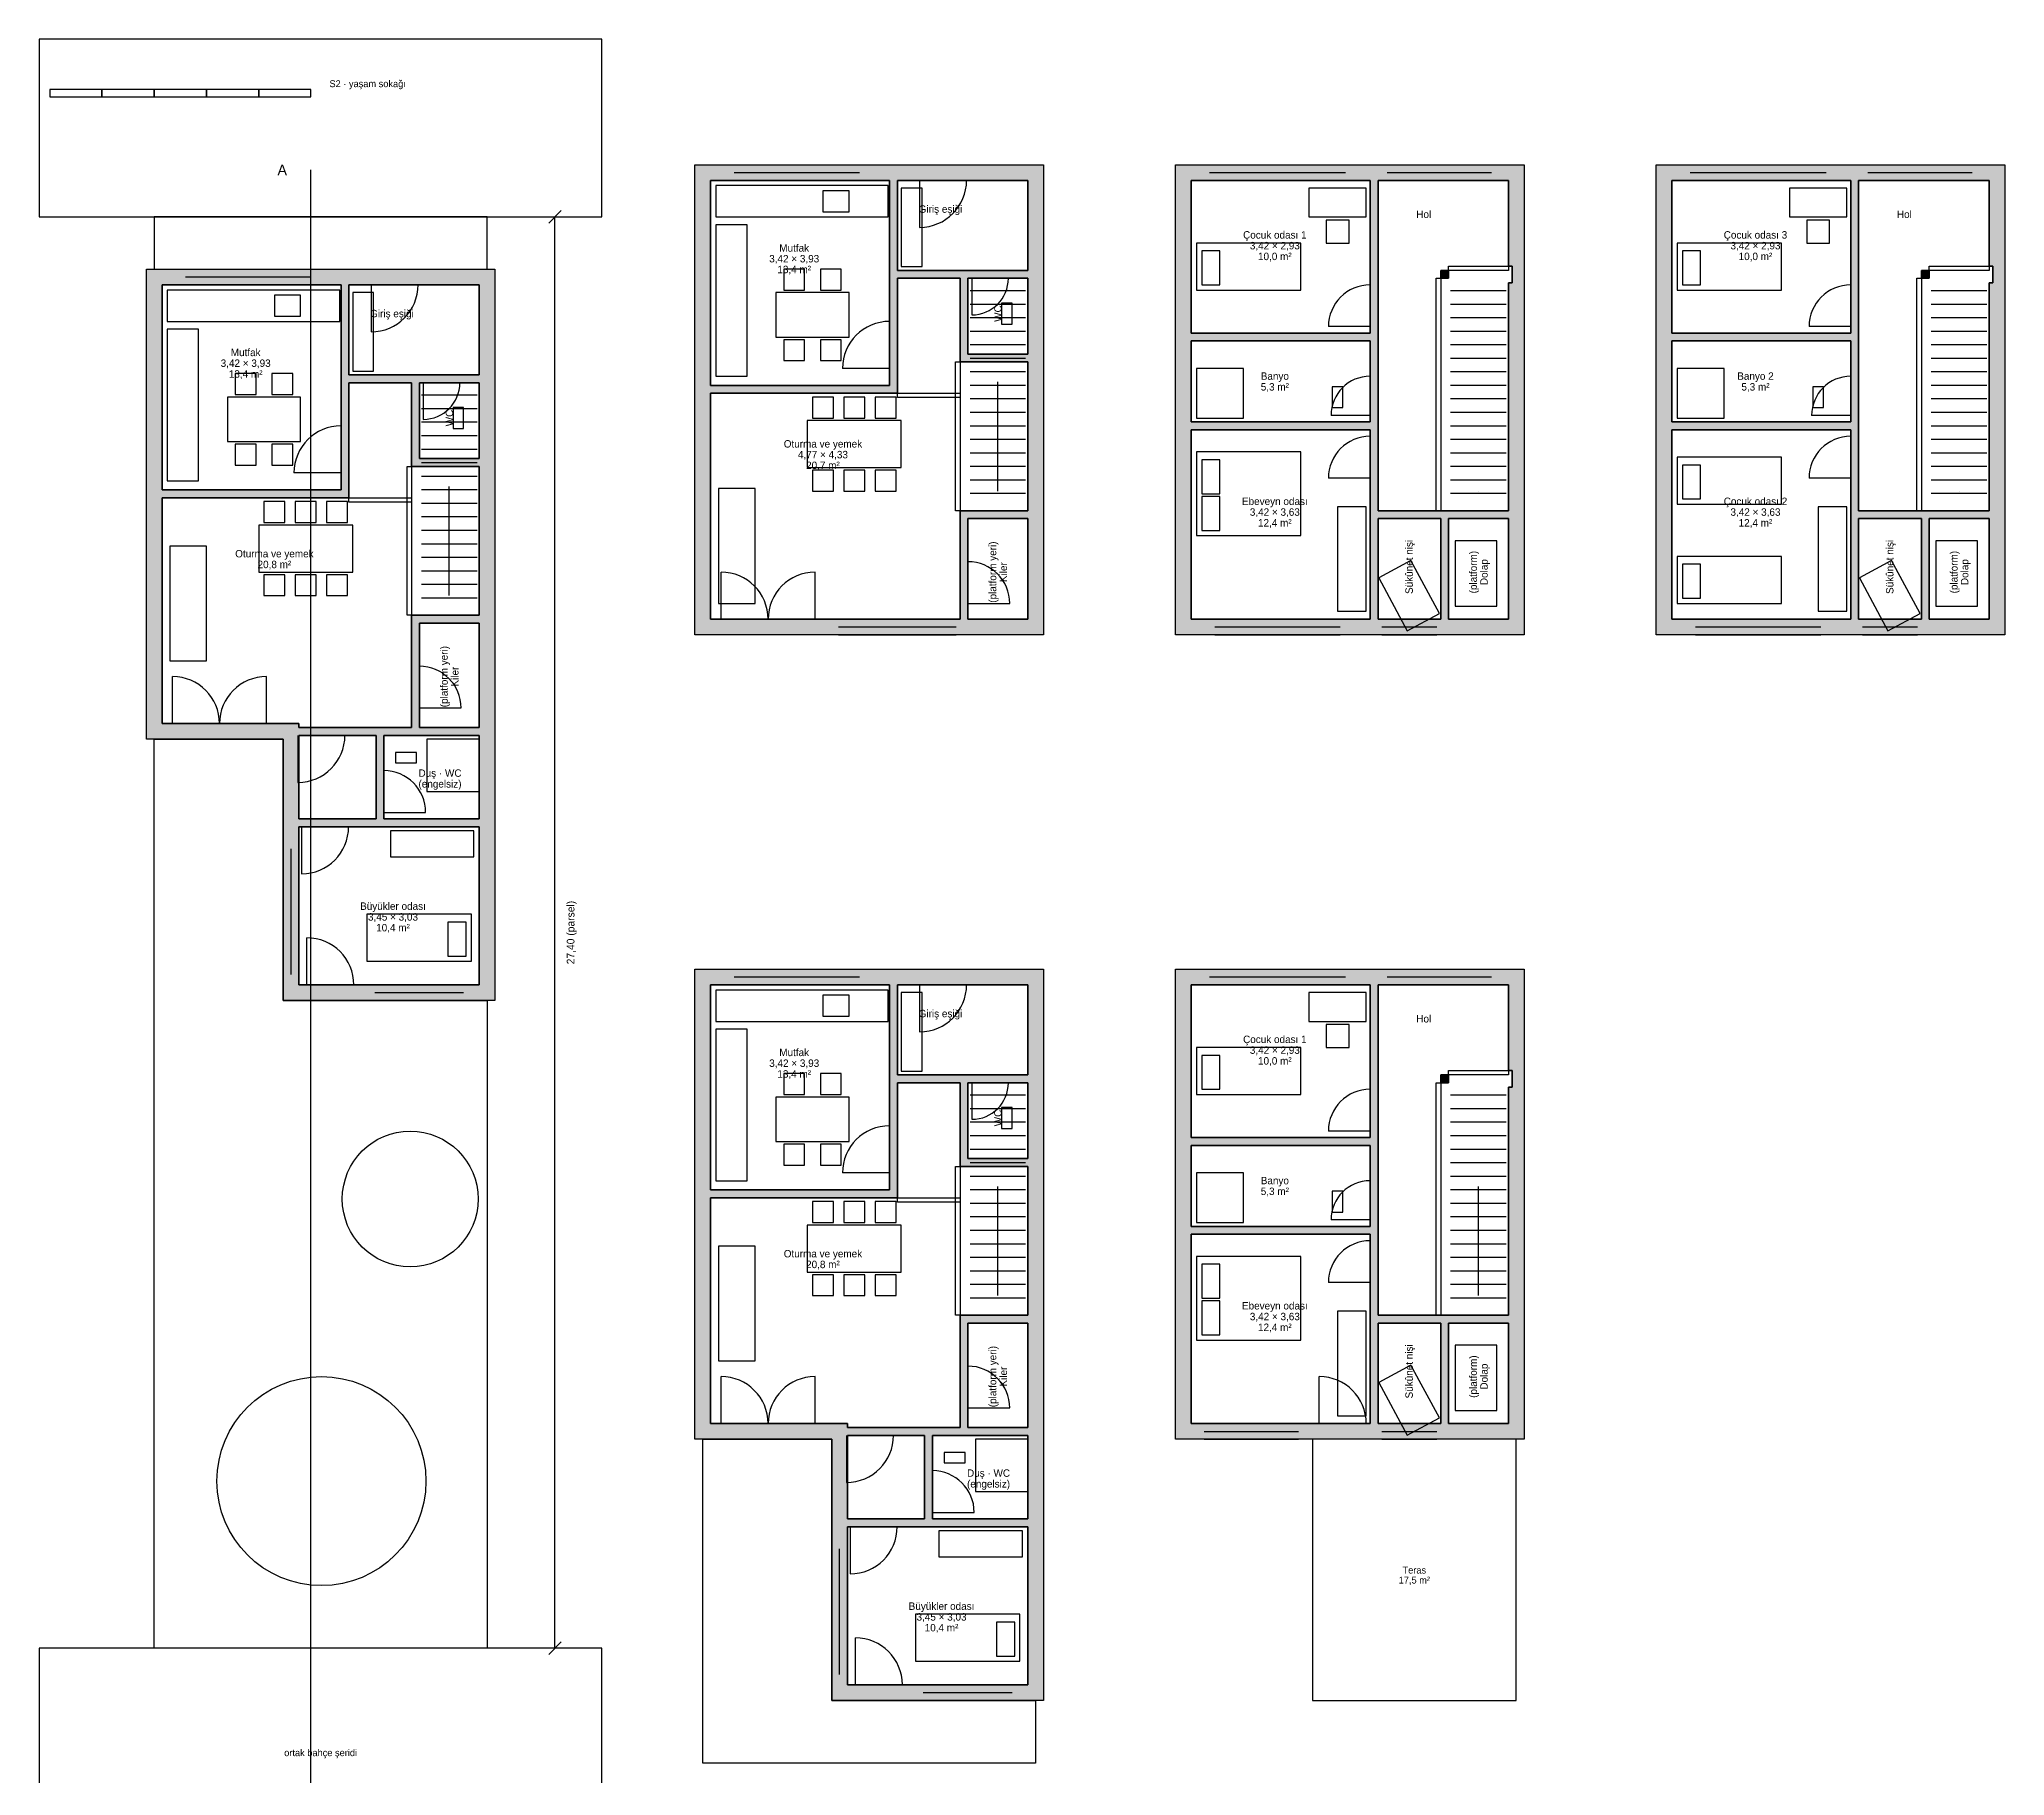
# Model space of a CAD drawing. Header units: metres. Extents: x 1.4 to 43.3, y 5 to 55.2.
# Drawn here: x 1.4 to 39.02, y 21.96 to 55.2 of the extents above; entities that cross this region are included whole.
import ezdxf
from ezdxf.enums import TextEntityAlignment as Align

# ---------------------------------------------------------------- set-up
doc = ezdxf.new("R2010")
doc.units = ezdxf.units.M
for name, color, linetype in [('ACIKLIK', 5, 'Continuous'), ('AKS', 1, 'Continuous'), ('DUVAR', 7, 'Continuous'), ('MOBILYA', 9, 'Continuous'), ('ODA', 8, 'Continuous'), ('OLCU', 3, 'Continuous'), ('PEYZAJ', 3, 'Continuous'), ('YAZI', 7, 'Continuous')]:
    doc.layers.add(name, color=color, linetype=linetype)

msp = doc.modelspace()

# ---------------------------------------------------------------- hatches: boundary and pattern name
at = {"layer": 'DUVAR'}
h = msp.add_hatch(color=250, dxfattribs=at)
h.paths.add_polyline_path([(13.95, 52.8), (20.62, 52.8), (20.62, 43.8), (13.95, 43.8), (13.95, 52.8)])
h.paths.add_polyline_path([(20.32, 46.025), (19.175, 46.025), (19.175, 44.1), (20.32, 44.1), (20.32, 46.025)], flags=16)
h.paths.add_polyline_path([(14.25, 44.1), (19.025, 44.1), (19.025, 46.175), (19.175, 46.175), (19.26, 46.175), (20.32, 46.175), (20.32, 49.025), (19.26, 49.025), (19.175, 49.025), (19.025, 49.025), (19.025, 50.625), (17.825, 50.625), (17.825, 48.66), (17.825, 48.575), (17.825, 48.425), (14.25, 48.425), (14.25, 44.1)], flags=16)
h.paths.add_polyline_path([(20.32, 50.625), (19.175, 50.625), (19.175, 49.175), (20.32, 49.175), (20.32, 50.625)], flags=16)
h.paths.add_polyline_path([(17.675, 52.5), (14.25, 52.5), (14.25, 48.575), (17.675, 48.575), (17.675, 52.5)], flags=16)
h.paths.add_polyline_path([(20.32, 52.5), (17.825, 52.5), (17.825, 50.775), (20.32, 50.775), (20.32, 52.5)], flags=16)
h = msp.add_hatch(color=250, dxfattribs=at)
h.paths.add_polyline_path([(23.15, 43.8), (23.15, 52.8), (29.82, 52.8), (29.82, 43.8), (23.15, 43.8)])
h.paths.add_polyline_path([(28.225, 46.025), (27.025, 46.025), (27.025, 44.1), (28.225, 44.1), (28.225, 46.025)], flags=16)
h.paths.add_polyline_path([(29.52, 44.1), (29.52, 46.025), (28.375, 46.025), (28.375, 44.1), (29.52, 44.1)], flags=16)
h.paths.add_polyline_path([(23.45, 44.1), (26.875, 44.1), (26.875, 47.725), (23.45, 47.725), (23.45, 44.1)], flags=16)
h.paths.add_polyline_path([(29.595, 50.86), (29.52, 50.86), (29.52, 52.5), (27.025, 52.5), (27.025, 46.175), (28.14, 46.175), (28.225, 46.175), (28.375, 46.175), (28.46, 46.175), (29.52, 46.175), (29.52, 50.54), (29.595, 50.54), (29.595, 50.86)], flags=16)
h.paths.add_polyline_path([(26.875, 49.425), (23.45, 49.425), (23.45, 47.875), (26.875, 47.875), (26.875, 49.425)], flags=16)
h.paths.add_polyline_path([(26.875, 52.5), (23.45, 52.5), (23.45, 49.575), (26.875, 49.575), (26.875, 52.5)], flags=16)
h = msp.add_hatch(color=250, dxfattribs=at)
h.paths.add_polyline_path([(32.35, 43.8), (32.35, 52.8), (39.02, 52.8), (39.02, 43.8), (32.35, 43.8)])
h.paths.add_polyline_path([(37.425, 46.025), (36.225, 46.025), (36.225, 44.1), (37.425, 44.1), (37.425, 46.025)], flags=16)
h.paths.add_polyline_path([(38.72, 44.1), (38.72, 46.025), (37.575, 46.025), (37.575, 44.1), (38.72, 44.1)], flags=16)
h.paths.add_polyline_path([(32.65, 44.1), (36.075, 44.1), (36.075, 47.725), (32.65, 47.725), (32.65, 44.1)], flags=16)
h.paths.add_polyline_path([(38.795, 50.86), (38.72, 50.86), (38.72, 52.5), (36.225, 52.5), (36.225, 46.175), (37.34, 46.175), (37.425, 46.175), (37.575, 46.175), (37.66, 46.175), (38.72, 46.175), (38.72, 50.54), (38.795, 50.54), (38.795, 50.86)], flags=16)
h.paths.add_polyline_path([(36.075, 49.425), (32.65, 49.425), (32.65, 47.875), (36.075, 47.875), (36.075, 49.425)], flags=16)
h.paths.add_polyline_path([(36.075, 52.5), (32.65, 52.5), (32.65, 49.575), (36.075, 49.575), (36.075, 52.5)], flags=16)
h = msp.add_hatch(color=250, dxfattribs=at)
h.paths.add_polyline_path([(6.07, 41.8), (3.45, 41.8), (3.45, 50.8), (10.12, 50.8), (10.12, 36.8), (6.07, 36.8), (6.07, 41.8)])
h.paths.add_polyline_path([(6.37, 37.1), (9.82, 37.1), (9.82, 40.125), (6.37, 40.125), (6.37, 37.1)], flags=16)
h.paths.add_polyline_path([(7.845, 41.875), (6.37, 41.875), (6.37, 40.275), (7.845, 40.275), (7.845, 41.875)], flags=16)
h.paths.add_polyline_path([(9.82, 41.875), (7.995, 41.875), (7.995, 40.275), (9.82, 40.275), (9.82, 41.875)], flags=16)
h.paths.add_polyline_path([(9.82, 42.025), (9.82, 44.025), (8.675, 44.025), (8.675, 42.025), (9.82, 42.025)], flags=16)
h.paths.add_polyline_path([(3.75, 46.425), (3.75, 42.1), (6.37, 42.1), (6.37, 42.025), (8.525, 42.025), (8.525, 44.175), (8.675, 44.175), (8.76, 44.175), (9.82, 44.175), (9.82, 47.025), (8.76, 47.025), (8.675, 47.025), (8.525, 47.025), (8.525, 48.625), (7.325, 48.625), (7.325, 46.66), (7.325, 46.575), (7.325, 46.425), (3.75, 46.425)], flags=16)
h.paths.add_polyline_path([(9.82, 48.625), (8.675, 48.625), (8.675, 47.175), (9.82, 47.175), (9.82, 48.625)], flags=16)
h.paths.add_polyline_path([(7.175, 46.575), (7.175, 50.5), (3.75, 50.5), (3.75, 46.575), (7.175, 46.575)], flags=16)
h.paths.add_polyline_path([(9.82, 48.775), (9.82, 50.5), (7.325, 50.5), (7.325, 48.775), (9.82, 48.775)], flags=16)
for points in [[(28.375, 50.625), (28.225, 50.625), (28.225, 50.775), (28.375, 50.775), (28.375, 50.625)], [(37.575, 50.625), (37.425, 50.625), (37.425, 50.775), (37.575, 50.775), (37.575, 50.625)], [(28.375, 35.225), (28.225, 35.225), (28.225, 35.375), (28.375, 35.375), (28.375, 35.225)]]:
    msp.add_hatch(color=250, dxfattribs=at).paths.add_polyline_path(points)
h = msp.add_hatch(color=250, dxfattribs=at)
h.paths.add_polyline_path([(16.57, 28.4), (13.95, 28.4), (13.95, 37.4), (20.62, 37.4), (20.62, 23.4), (16.57, 23.4), (16.57, 28.4)])
h.paths.add_polyline_path([(16.87, 23.7), (20.32, 23.7), (20.32, 26.725), (16.87, 26.725), (16.87, 23.7)], flags=16)
h.paths.add_polyline_path([(18.345, 28.475), (16.87, 28.475), (16.87, 26.875), (18.345, 26.875), (18.345, 28.475)], flags=16)
h.paths.add_polyline_path([(20.32, 28.475), (18.495, 28.475), (18.495, 26.875), (20.32, 26.875), (20.32, 28.475)], flags=16)
h.paths.add_polyline_path([(20.32, 28.625), (20.32, 30.625), (19.175, 30.625), (19.175, 28.625), (20.32, 28.625)], flags=16)
h.paths.add_polyline_path([(14.25, 33.025), (14.25, 28.7), (16.87, 28.7), (16.87, 28.625), (19.025, 28.625), (19.025, 30.775), (19.175, 30.775), (19.26, 30.775), (20.32, 30.775), (20.32, 33.625), (19.26, 33.625), (19.175, 33.625), (19.025, 33.625), (19.025, 35.225), (17.825, 35.225), (17.825, 33.26), (17.825, 33.175), (17.825, 33.025), (14.25, 33.025)], flags=16)
h.paths.add_polyline_path([(20.32, 35.225), (19.175, 35.225), (19.175, 33.775), (20.32, 33.775), (20.32, 35.225)], flags=16)
h.paths.add_polyline_path([(17.675, 33.175), (17.675, 37.1), (14.25, 37.1), (14.25, 33.175), (17.675, 33.175)], flags=16)
h.paths.add_polyline_path([(20.32, 35.375), (20.32, 37.1), (17.825, 37.1), (17.825, 35.375), (20.32, 35.375)], flags=16)
h = msp.add_hatch(color=250, dxfattribs=at)
h.paths.add_polyline_path([(23.15, 28.4), (23.15, 37.4), (29.82, 37.4), (29.82, 28.4), (23.15, 28.4)])
h.paths.add_polyline_path([(28.225, 30.625), (27.025, 30.625), (27.025, 28.7), (28.225, 28.7), (28.225, 30.625)], flags=16)
h.paths.add_polyline_path([(29.52, 28.7), (29.52, 30.625), (28.375, 30.625), (28.375, 28.7), (29.52, 28.7)], flags=16)
h.paths.add_polyline_path([(23.45, 28.7), (26.875, 28.7), (26.875, 32.325), (23.45, 32.325), (23.45, 28.7)], flags=16)
h.paths.add_polyline_path([(29.595, 35.46), (29.52, 35.46), (29.52, 37.1), (27.025, 37.1), (27.025, 30.775), (28.14, 30.775), (28.225, 30.775), (28.375, 30.775), (28.46, 30.775), (29.52, 30.775), (29.52, 35.14), (29.595, 35.14), (29.595, 35.46)], flags=16)
h.paths.add_polyline_path([(26.875, 34.025), (23.45, 34.025), (23.45, 32.475), (26.875, 32.475), (26.875, 34.025)], flags=16)
h.paths.add_polyline_path([(26.875, 37.1), (23.45, 37.1), (23.45, 34.175), (26.875, 34.175), (26.875, 37.1)], flags=16)

# ---------------------------------------------------------------- linework, layer by layer
at = {"layer": 'ACIKLIK'}
for points in [[(14.7, 52.8), (17.1, 52.8)], [(23.8, 52.8), (26.4, 52.8)], [(27.2, 52.8), (29.2, 52.8)], [(33, 52.8), (35.6, 52.8)], [(36.4, 52.8), (38.4, 52.8)], [(14.7, 52.65), (17.1, 52.65)], [(14.7, 52.5), (17.1, 52.5)], [(18.25, 52.5), (18.25, 51.6)], [(23.8, 52.65), (26.4, 52.65)], [(23.8, 52.5), (26.4, 52.5)], [(27.2, 52.65), (29.2, 52.65)], [(27.2, 52.5), (29.2, 52.5)], [(33, 52.65), (35.6, 52.65)], [(33, 52.5), (35.6, 52.5)], [(36.4, 52.65), (38.4, 52.65)], [(36.4, 52.5), (38.4, 52.5)], [(4.2, 50.8), (6.6, 50.8)], [(4.2, 50.65), (6.6, 50.65)], [(4.2, 50.5), (6.6, 50.5)], [(7.75, 50.5), (7.75, 49.6)], [(19.25, 50.625), (19.25, 49.925)], [(26.875, 49.7), (26.075, 49.7)], [(36.075, 49.7), (35.275, 49.7)], [(8.75, 48.625), (8.75, 47.925)], [(17.675, 48.9), (16.775, 48.9)], [(26.875, 48), (26.125, 48)], [(36.075, 48), (35.325, 48)], [(7.175, 46.9), (6.275, 46.9)], [(26.875, 46.8), (26.075, 46.8)], [(36.075, 46.8), (35.275, 46.8)], [(14.45, 44.1), (14.45, 45)], [(16.25, 44.1), (16.25, 45)], [(19.175, 44.4), (19.975, 44.4)], [(16.7, 44.1), (18.95, 44.1)], [(23.9, 44.1), (26.3, 44.1)], [(27.1, 44.1), (28.15, 44.1)], [(33.1, 44.1), (35.5, 44.1)], [(36.3, 44.1), (37.35, 44.1)], [(16.7, 43.95), (18.95, 43.95)], [(16.7, 43.8), (18.95, 43.8)], [(23.9, 43.95), (26.3, 43.95)], [(23.9, 43.8), (26.3, 43.8)], [(27.1, 43.95), (28.15, 43.95)], [(27.1, 43.8), (28.15, 43.8)], [(33.1, 43.95), (35.5, 43.95)], [(33.1, 43.8), (35.5, 43.8)], [(36.3, 43.95), (37.35, 43.95)], [(36.3, 43.8), (37.35, 43.8)], [(3.95, 42.1), (3.95, 43)], [(5.75, 42.1), (5.75, 43)], [(8.675, 42.4), (9.475, 42.4)], [(6.35, 41.875), (6.35, 40.975)], [(7.995, 40.4), (8.795, 40.4)], [(6.42, 40.125), (6.42, 39.225)], [(6.07, 37.3), (6.07, 39.7)], [(6.22, 37.3), (6.22, 39.7)], [(6.37, 37.3), (6.37, 39.7)], [(6.52, 37.1), (6.52, 38)], [(14.7, 37.4), (17.1, 37.4)], [(14.7, 37.25), (17.1, 37.25)], [(23.8, 37.4), (26.4, 37.4)], [(23.8, 37.25), (26.4, 37.25)], [(27.2, 37.4), (29.2, 37.4)], [(27.2, 37.25), (29.2, 37.25)], [(7.82, 37.1), (9.52, 37.1)], [(7.82, 36.95), (9.52, 36.95)], [(14.7, 37.1), (17.1, 37.1)], [(18.25, 37.1), (18.25, 36.2)], [(23.8, 37.1), (26.4, 37.1)], [(27.2, 37.1), (29.2, 37.1)], [(7.82, 36.8), (9.52, 36.8)], [(19.25, 35.225), (19.25, 34.525)], [(26.875, 34.3), (26.075, 34.3)], [(17.675, 33.5), (16.775, 33.5)], [(26.875, 32.6), (26.125, 32.6)], [(26.875, 31.4), (26.075, 31.4)], [(14.45, 28.7), (14.45, 29.6)], [(16.25, 28.7), (16.25, 29.6)], [(25.9, 28.7), (25.9, 29.6)], [(19.175, 29), (19.975, 29)], [(23.7, 28.7), (25.5, 28.7)], [(27.1, 28.7), (28.15, 28.7)], [(16.85, 28.475), (16.85, 27.575)], [(23.7, 28.55), (25.5, 28.55)], [(23.7, 28.4), (25.5, 28.4)], [(27.1, 28.55), (28.15, 28.55)], [(27.1, 28.4), (28.15, 28.4)], [(16.92, 26.725), (16.92, 25.825)], [(18.495, 27), (19.295, 27)], [(16.57, 23.9), (16.57, 26.3)], [(16.72, 23.9), (16.72, 26.3)], [(16.87, 23.9), (16.87, 26.3)], [(17.02, 23.7), (17.02, 24.6)], [(18.32, 23.7), (20.02, 23.7)], [(18.32, 23.55), (20.02, 23.55)], [(18.32, 23.4), (20.02, 23.4)]]:
    msp.add_lwpolyline(points, dxfattribs=at)
for centre, radius, start, end in [((18.25, 52.5), 0.9, 270, 360), ((7.75, 50.5), 0.9, 270, 360), ((19.25, 50.625), 0.7, 270, 360), ((26.875, 49.7), 0.8, 90, 180), ((36.075, 49.7), 0.8, 90, 180), ((17.675, 48.9), 0.9, 90, 180), ((8.75, 48.625), 0.7, 270, 360), ((26.875, 48), 0.75, 90, 180), ((36.075, 48), 0.75, 90, 180), ((7.175, 46.9), 0.9, 90, 180), ((26.875, 46.8), 0.8, 90, 180), ((36.075, 46.8), 0.8, 90, 180), ((19.175, 44.4), 0.8, 0, 90), ((14.45, 44.1), 0.9, 0, 90), ((16.25, 44.1), 0.9, 90, 180), ((3.95, 42.1), 0.9, 0, 90), ((5.75, 42.1), 0.9, 90, 180), ((8.675, 42.4), 0.8, 0, 90), ((6.35, 41.875), 0.9, 270, 360), ((7.995, 40.4), 0.8, 0, 90), ((6.42, 40.125), 0.9, 270, 360), ((6.52, 37.1), 0.9, 0, 90), ((18.25, 37.1), 0.9, 270, 360), ((19.25, 35.225), 0.7, 270, 360), ((26.875, 34.3), 0.8, 90, 180), ((17.675, 33.5), 0.9, 90, 180), ((26.875, 32.6), 0.75, 90, 180), ((26.875, 31.4), 0.8, 90, 180), ((19.175, 29), 0.8, 0, 90), ((14.45, 28.7), 0.9, 0, 90), ((16.25, 28.7), 0.9, 90, 180), ((25.9, 28.7), 0.9, 0, 90), ((16.85, 28.475), 0.9, 270, 360), ((18.495, 27), 0.8, 0, 90), ((16.92, 26.725), 0.9, 270, 360), ((17.02, 23.7), 0.9, 0, 90)]:
    msp.add_arc(centre, radius, start, end, dxfattribs=at)
at = {"layer": 'AKS'}
msp.add_lwpolyline([(6.6, 20.8), (6.6, 52.7)], dxfattribs=at)
at = {"layer": 'DUVAR'}
for points in [[(13.95, 52.8), (20.62, 52.8), (20.62, 43.8), (13.95, 43.8), (13.95, 52.8)], [(23.15, 43.8), (23.15, 52.8), (29.82, 52.8), (29.82, 43.8), (23.15, 43.8)], [(32.35, 43.8), (32.35, 52.8), (39.02, 52.8), (39.02, 43.8), (32.35, 43.8)], [(17.675, 52.5), (14.25, 52.5), (14.25, 48.575), (17.675, 48.575), (17.675, 52.5)], [(20.32, 52.5), (17.825, 52.5), (17.825, 50.775), (20.32, 50.775), (20.32, 52.5)], [(26.875, 52.5), (23.45, 52.5), (23.45, 49.575), (26.875, 49.575), (26.875, 52.5)], [(29.595, 50.86), (29.52, 50.86), (29.52, 52.5), (27.025, 52.5), (27.025, 46.175), (28.14, 46.175), (28.225, 46.175), (28.375, 46.175), (28.46, 46.175), (29.52, 46.175), (29.52, 50.54), (29.595, 50.54), (29.595, 50.86)], [(36.075, 52.5), (32.65, 52.5), (32.65, 49.575), (36.075, 49.575), (36.075, 52.5)], [(38.795, 50.86), (38.72, 50.86), (38.72, 52.5), (36.225, 52.5), (36.225, 46.175), (37.34, 46.175), (37.425, 46.175), (37.575, 46.175), (37.66, 46.175), (38.72, 46.175), (38.72, 50.54), (38.795, 50.54), (38.795, 50.86)], [(6.07, 41.8), (3.45, 41.8), (3.45, 50.8), (10.12, 50.8), (10.12, 36.8), (6.07, 36.8), (6.07, 41.8)], [(7.175, 46.575), (7.175, 50.5), (3.75, 50.5), (3.75, 46.575), (7.175, 46.575)], [(9.82, 48.775), (9.82, 50.5), (7.325, 50.5), (7.325, 48.775), (9.82, 48.775)], [(14.25, 44.1), (19.025, 44.1), (19.025, 46.175), (19.175, 46.175), (19.26, 46.175), (20.32, 46.175), (20.32, 49.025), (19.26, 49.025), (19.175, 49.025), (19.025, 49.025), (19.025, 50.625), (17.825, 50.625), (17.825, 48.66), (17.825, 48.575), (17.825, 48.425), (14.25, 48.425), (14.25, 44.1)], [(20.32, 50.625), (19.175, 50.625), (19.175, 49.175), (20.32, 49.175), (20.32, 50.625)], [(28.375, 50.625), (28.225, 50.625), (28.225, 50.775), (28.375, 50.775), (28.375, 50.625)], [(37.575, 50.625), (37.425, 50.625), (37.425, 50.775), (37.575, 50.775), (37.575, 50.625)], [(26.875, 49.425), (23.45, 49.425), (23.45, 47.875), (26.875, 47.875), (26.875, 49.425)], [(36.075, 49.425), (32.65, 49.425), (32.65, 47.875), (36.075, 47.875), (36.075, 49.425)], [(3.75, 46.425), (3.75, 42.1), (6.37, 42.1), (6.37, 42.025), (8.525, 42.025), (8.525, 44.175), (8.675, 44.175), (8.76, 44.175), (9.82, 44.175), (9.82, 47.025), (8.76, 47.025), (8.675, 47.025), (8.525, 47.025), (8.525, 48.625), (7.325, 48.625), (7.325, 46.66), (7.325, 46.575), (7.325, 46.425), (3.75, 46.425)], [(9.82, 48.625), (8.675, 48.625), (8.675, 47.175), (9.82, 47.175), (9.82, 48.625)], [(23.45, 44.1), (26.875, 44.1), (26.875, 47.725), (23.45, 47.725), (23.45, 44.1)], [(32.65, 44.1), (36.075, 44.1), (36.075, 47.725), (32.65, 47.725), (32.65, 44.1)], [(20.32, 46.025), (19.175, 46.025), (19.175, 44.1), (20.32, 44.1), (20.32, 46.025)], [(28.225, 46.025), (27.025, 46.025), (27.025, 44.1), (28.225, 44.1), (28.225, 46.025)], [(29.52, 44.1), (29.52, 46.025), (28.375, 46.025), (28.375, 44.1), (29.52, 44.1)], [(37.425, 46.025), (36.225, 46.025), (36.225, 44.1), (37.425, 44.1), (37.425, 46.025)], [(38.72, 44.1), (38.72, 46.025), (37.575, 46.025), (37.575, 44.1), (38.72, 44.1)], [(9.82, 42.025), (9.82, 44.025), (8.675, 44.025), (8.675, 42.025), (9.82, 42.025)], [(7.845, 41.875), (6.37, 41.875), (6.37, 40.275), (7.845, 40.275), (7.845, 41.875)], [(9.82, 41.875), (7.995, 41.875), (7.995, 40.275), (9.82, 40.275), (9.82, 41.875)], [(6.37, 37.1), (9.82, 37.1), (9.82, 40.125), (6.37, 40.125), (6.37, 37.1)], [(16.57, 28.4), (13.95, 28.4), (13.95, 37.4), (20.62, 37.4), (20.62, 23.4), (16.57, 23.4), (16.57, 28.4)], [(23.15, 28.4), (23.15, 37.4), (29.82, 37.4), (29.82, 28.4), (23.15, 28.4)], [(17.675, 33.175), (17.675, 37.1), (14.25, 37.1), (14.25, 33.175), (17.675, 33.175)], [(20.32, 35.375), (20.32, 37.1), (17.825, 37.1), (17.825, 35.375), (20.32, 35.375)], [(26.875, 37.1), (23.45, 37.1), (23.45, 34.175), (26.875, 34.175), (26.875, 37.1)], [(29.595, 35.46), (29.52, 35.46), (29.52, 37.1), (27.025, 37.1), (27.025, 30.775), (28.14, 30.775), (28.225, 30.775), (28.375, 30.775), (28.46, 30.775), (29.52, 30.775), (29.52, 35.14), (29.595, 35.14), (29.595, 35.46)], [(28.375, 35.225), (28.225, 35.225), (28.225, 35.375), (28.375, 35.375), (28.375, 35.225)], [(14.25, 33.025), (14.25, 28.7), (16.87, 28.7), (16.87, 28.625), (19.025, 28.625), (19.025, 30.775), (19.175, 30.775), (19.26, 30.775), (20.32, 30.775), (20.32, 33.625), (19.26, 33.625), (19.175, 33.625), (19.025, 33.625), (19.025, 35.225), (17.825, 35.225), (17.825, 33.26), (17.825, 33.175), (17.825, 33.025), (14.25, 33.025)], [(20.32, 35.225), (19.175, 35.225), (19.175, 33.775), (20.32, 33.775), (20.32, 35.225)], [(26.875, 34.025), (23.45, 34.025), (23.45, 32.475), (26.875, 32.475), (26.875, 34.025)], [(23.45, 28.7), (26.875, 28.7), (26.875, 32.325), (23.45, 32.325), (23.45, 28.7)], [(20.32, 28.625), (20.32, 30.625), (19.175, 30.625), (19.175, 28.625), (20.32, 28.625)], [(28.225, 30.625), (27.025, 30.625), (27.025, 28.7), (28.225, 28.7), (28.225, 30.625)], [(29.52, 28.7), (29.52, 30.625), (28.375, 30.625), (28.375, 28.7), (29.52, 28.7)], [(18.345, 28.475), (16.87, 28.475), (16.87, 26.875), (18.345, 26.875), (18.345, 28.475)], [(20.32, 28.475), (18.495, 28.475), (18.495, 26.875), (20.32, 26.875), (20.32, 28.475)], [(16.87, 23.7), (20.32, 23.7), (20.32, 26.725), (16.87, 26.725), (16.87, 23.7)]]:
    msp.add_lwpolyline(points, close=True, dxfattribs=at)
at = {"layer": 'MOBILYA'}
for points in [[(17.65, 51.8), (17.65, 52.4), (14.35, 52.4), (14.35, 51.8), (17.65, 51.8)], [(16.9, 51.9), (16.9, 52.3), (16.4, 52.3), (16.4, 51.9), (16.9, 51.9)], [(18.3, 50.85), (18.3, 52.35), (17.9, 52.35), (17.9, 50.85), (18.3, 50.85)], [(26.8, 51.8), (26.8, 52.35), (25.7, 52.35), (25.7, 51.8), (26.8, 51.8)], [(36, 51.8), (36, 52.35), (34.9, 52.35), (34.9, 51.8), (36, 51.8)], [(14.95, 48.75), (14.95, 51.65), (14.35, 51.65), (14.35, 48.75), (14.95, 48.75)], [(26.47, 51.3), (26.47, 51.74), (26.03, 51.74), (26.03, 51.3), (26.47, 51.3)], [(35.67, 51.3), (35.67, 51.74), (35.23, 51.74), (35.23, 51.3), (35.67, 51.3)], [(25.55, 50.4), (25.55, 51.3), (23.55, 51.3), (23.55, 50.4), (25.55, 50.4)], [(34.75, 50.4), (34.75, 51.3), (32.75, 51.3), (32.75, 50.4), (34.75, 50.4)], [(16.05, 50.4), (16.05, 50.8), (15.65, 50.8), (15.65, 50.4), (16.05, 50.4)], [(16.75, 50.4), (16.75, 50.8), (16.35, 50.8), (16.35, 50.4), (16.75, 50.4)], [(24, 50.5), (24, 51.15), (23.65, 51.15), (23.65, 50.5), (24, 50.5)], [(33.2, 50.5), (33.2, 51.15), (32.85, 51.15), (32.85, 50.5), (33.2, 50.5)], [(7.15, 49.8), (7.15, 50.4), (3.85, 50.4), (3.85, 49.8), (7.15, 49.8)], [(6.4, 49.9), (6.4, 50.3), (5.9, 50.3), (5.9, 49.9), (6.4, 49.9)], [(7.8, 48.85), (7.8, 50.35), (7.4, 50.35), (7.4, 48.85), (7.8, 48.85)], [(16.9, 49.5), (16.9, 50.35), (15.5, 50.35), (15.5, 49.5), (16.9, 49.5)], [(20.02, 49.75), (20.02, 50.15), (19.82, 50.15), (19.82, 49.75), (20.02, 49.75)], [(4.45, 46.75), (4.45, 49.65), (3.85, 49.65), (3.85, 46.75), (4.45, 46.75)], [(16.05, 49.05), (16.05, 49.45), (15.65, 49.45), (15.65, 49.05), (16.05, 49.05)], [(16.75, 49.05), (16.75, 49.45), (16.35, 49.45), (16.35, 49.05), (16.75, 49.05)], [(5.55, 48.4), (5.55, 48.8), (5.15, 48.8), (5.15, 48.4), (5.55, 48.4)], [(6.25, 48.4), (6.25, 48.8), (5.85, 48.8), (5.85, 48.4), (6.25, 48.4)], [(24.45, 47.95), (24.45, 48.9), (23.55, 48.9), (23.55, 47.95), (24.45, 47.95)], [(26.35, 48.15), (26.35, 48.55), (26.15, 48.55), (26.15, 48.15), (26.35, 48.15)], [(33.65, 47.95), (33.65, 48.9), (32.75, 48.9), (32.75, 47.95), (33.65, 47.95)], [(35.55, 48.15), (35.55, 48.55), (35.35, 48.55), (35.35, 48.15), (35.55, 48.15)], [(6.4, 47.5), (6.4, 48.35), (5, 48.35), (5, 47.5), (6.4, 47.5)], [(16.6, 47.95), (16.6, 48.35), (16.2, 48.35), (16.2, 47.95), (16.6, 47.95)], [(17.2, 47.95), (17.2, 48.35), (16.8, 48.35), (16.8, 47.95), (17.2, 47.95)], [(17.8, 47.95), (17.8, 48.35), (17.4, 48.35), (17.4, 47.95), (17.8, 47.95)], [(9.52, 47.75), (9.52, 48.15), (9.32, 48.15), (9.32, 47.75), (9.52, 47.75)], [(17.9, 47), (17.9, 47.9), (16.1, 47.9), (16.1, 47), (17.9, 47)], [(5.55, 47.05), (5.55, 47.45), (5.15, 47.45), (5.15, 47.05), (5.55, 47.05)], [(6.25, 47.05), (6.25, 47.45), (5.85, 47.45), (5.85, 47.05), (6.25, 47.05)], [(25.55, 45.7), (25.55, 47.3), (23.55, 47.3), (23.55, 45.7), (25.55, 45.7)], [(24, 46.5), (24, 47.15), (23.65, 47.15), (23.65, 46.5), (24, 46.5)], [(34.75, 46.3), (34.75, 47.2), (32.75, 47.2), (32.75, 46.3), (34.75, 46.3)], [(33.2, 46.4), (33.2, 47.05), (32.85, 47.05), (32.85, 46.4), (33.2, 46.4)], [(16.6, 46.55), (16.6, 46.95), (16.2, 46.95), (16.2, 46.55), (16.6, 46.55)], [(17.2, 46.55), (17.2, 46.95), (16.8, 46.95), (16.8, 46.55), (17.2, 46.55)], [(17.8, 46.55), (17.8, 46.95), (17.4, 46.95), (17.4, 46.55), (17.8, 46.55)], [(6.1, 45.95), (6.1, 46.35), (5.7, 46.35), (5.7, 45.95), (6.1, 45.95)], [(6.7, 45.95), (6.7, 46.35), (6.3, 46.35), (6.3, 45.95), (6.7, 45.95)], [(7.3, 45.95), (7.3, 46.35), (6.9, 46.35), (6.9, 45.95), (7.3, 45.95)], [(15.1, 44.4), (15.1, 46.6), (14.4, 46.6), (14.4, 44.4), (15.1, 44.4)], [(24, 45.8), (24, 46.45), (23.65, 46.45), (23.65, 45.8), (24, 45.8)], [(7.4, 45), (7.4, 45.9), (5.6, 45.9), (5.6, 45), (7.4, 45)], [(26.8, 44.25), (26.8, 46.25), (26.25, 46.25), (26.25, 44.25), (26.8, 44.25)], [(36, 44.25), (36, 46.25), (35.45, 46.25), (35.45, 44.25), (36, 44.25)], [(29.3, 44.35), (29.3, 45.6), (28.5, 45.6), (28.5, 44.35), (29.3, 44.35)], [(38.5, 44.35), (38.5, 45.6), (37.7, 45.6), (37.7, 44.35), (38.5, 44.35)], [(4.6, 43.3), (4.6, 45.5), (3.9, 45.5), (3.9, 43.3), (4.6, 43.3)], [(27.655, 45.222), (27.039, 44.89), (27.585, 43.878), (28.201, 44.21), (27.655, 45.222)], [(34.75, 44.4), (34.75, 45.3), (32.75, 45.3), (32.75, 44.4), (34.75, 44.4)], [(33.2, 44.5), (33.2, 45.15), (32.85, 45.15), (32.85, 44.5), (33.2, 44.5)], [(36.855, 45.222), (36.239, 44.89), (36.785, 43.878), (37.401, 44.21), (36.855, 45.222)], [(6.1, 44.55), (6.1, 44.95), (5.7, 44.95), (5.7, 44.55), (6.1, 44.55)], [(6.7, 44.55), (6.7, 44.95), (6.3, 44.95), (6.3, 44.55), (6.7, 44.55)], [(7.3, 44.55), (7.3, 44.95), (6.9, 44.95), (6.9, 44.55), (7.3, 44.55)], [(9.82, 40.8), (9.82, 41.8), (8.82, 41.8), (8.82, 40.8), (9.82, 40.8)], [(8.62, 41.35), (8.62, 41.55), (8.22, 41.55), (8.22, 41.35), (8.62, 41.35)], [(9.72, 39.55), (9.72, 40.05), (8.12, 40.05), (8.12, 39.55), (9.72, 39.55)], [(9.67, 37.55), (9.67, 38.45), (7.67, 38.45), (7.67, 37.55), (9.67, 37.55)], [(9.57, 37.65), (9.57, 38.3), (9.22, 38.3), (9.22, 37.65), (9.57, 37.65)], [(17.65, 36.4), (17.65, 37), (14.35, 37), (14.35, 36.4), (17.65, 36.4)], [(16.9, 36.5), (16.9, 36.9), (16.4, 36.9), (16.4, 36.5), (16.9, 36.5)], [(18.3, 35.45), (18.3, 36.95), (17.9, 36.95), (17.9, 35.45), (18.3, 35.45)], [(26.8, 36.4), (26.8, 36.95), (25.7, 36.95), (25.7, 36.4), (26.8, 36.4)], [(14.95, 33.35), (14.95, 36.25), (14.35, 36.25), (14.35, 33.35), (14.95, 33.35)], [(26.47, 35.9), (26.47, 36.34), (26.03, 36.34), (26.03, 35.9), (26.47, 35.9)], [(25.55, 35), (25.55, 35.9), (23.55, 35.9), (23.55, 35), (25.55, 35)], [(24, 35.1), (24, 35.75), (23.65, 35.75), (23.65, 35.1), (24, 35.1)], [(16.05, 35), (16.05, 35.4), (15.65, 35.4), (15.65, 35), (16.05, 35)], [(16.75, 35), (16.75, 35.4), (16.35, 35.4), (16.35, 35), (16.75, 35)], [(16.9, 34.1), (16.9, 34.95), (15.5, 34.95), (15.5, 34.1), (16.9, 34.1)], [(20.02, 34.35), (20.02, 34.75), (19.82, 34.75), (19.82, 34.35), (20.02, 34.35)], [(16.05, 33.65), (16.05, 34.05), (15.65, 34.05), (15.65, 33.65), (16.05, 33.65)], [(16.75, 33.65), (16.75, 34.05), (16.35, 34.05), (16.35, 33.65), (16.75, 33.65)], [(24.45, 32.55), (24.45, 33.5), (23.55, 33.5), (23.55, 32.55), (24.45, 32.55)], [(26.35, 32.75), (26.35, 33.15), (26.15, 33.15), (26.15, 32.75), (26.35, 32.75)], [(16.6, 32.55), (16.6, 32.95), (16.2, 32.95), (16.2, 32.55), (16.6, 32.55)], [(17.2, 32.55), (17.2, 32.95), (16.8, 32.95), (16.8, 32.55), (17.2, 32.55)], [(17.8, 32.55), (17.8, 32.95), (17.4, 32.95), (17.4, 32.55), (17.8, 32.55)], [(17.9, 31.6), (17.9, 32.5), (16.1, 32.5), (16.1, 31.6), (17.9, 31.6)], [(15.1, 29.9), (15.1, 32.1), (14.4, 32.1), (14.4, 29.9), (15.1, 29.9)], [(25.55, 30.3), (25.55, 31.9), (23.55, 31.9), (23.55, 30.3), (25.55, 30.3)], [(24, 31.1), (24, 31.75), (23.65, 31.75), (23.65, 31.1), (24, 31.1)], [(16.6, 31.15), (16.6, 31.55), (16.2, 31.55), (16.2, 31.15), (16.6, 31.15)], [(17.2, 31.15), (17.2, 31.55), (16.8, 31.55), (16.8, 31.15), (17.2, 31.15)], [(17.8, 31.15), (17.8, 31.55), (17.4, 31.55), (17.4, 31.15), (17.8, 31.15)], [(24, 30.4), (24, 31.05), (23.65, 31.05), (23.65, 30.4), (24, 30.4)], [(26.8, 28.85), (26.8, 30.85), (26.25, 30.85), (26.25, 28.85), (26.8, 28.85)], [(29.3, 28.95), (29.3, 30.2), (28.5, 30.2), (28.5, 28.95), (29.3, 28.95)], [(27.655, 29.822), (27.039, 29.49), (27.585, 28.478), (28.201, 28.81), (27.655, 29.822)], [(20.32, 27.4), (20.32, 28.4), (19.32, 28.4), (19.32, 27.4), (20.32, 27.4)], [(19.12, 27.95), (19.12, 28.15), (18.72, 28.15), (18.72, 27.95), (19.12, 27.95)], [(20.22, 26.15), (20.22, 26.65), (18.62, 26.65), (18.62, 26.15), (20.22, 26.15)], [(20.17, 24.15), (20.17, 25.05), (18.17, 25.05), (18.17, 24.15), (20.17, 24.15)], [(20.07, 24.25), (20.07, 24.9), (19.72, 24.9), (19.72, 24.25), (20.07, 24.25)]]:
    msp.add_lwpolyline(points, close=True, dxfattribs=at)
for points in [[(19.215, 50.391), (20.28, 50.391)], [(19.215, 50.132), (20.28, 50.132)], [(28.415, 50.391), (29.48, 50.391)], [(28.415, 50.132), (29.48, 50.132)], [(37.615, 50.391), (38.68, 50.391)], [(37.615, 50.132), (38.68, 50.132)], [(19.215, 49.874), (20.28, 49.874)], [(28.415, 49.874), (29.48, 49.874)], [(37.615, 49.874), (38.68, 49.874)], [(19.215, 49.615), (20.28, 49.615)], [(19.215, 49.356), (20.28, 49.356)], [(28.415, 49.615), (29.48, 49.615)], [(28.415, 49.356), (29.48, 49.356)], [(37.615, 49.615), (38.68, 49.615)], [(37.615, 49.356), (38.68, 49.356)], [(19.215, 49.097), (20.28, 49.097)], [(28.415, 49.097), (29.48, 49.097)], [(37.615, 49.097), (38.68, 49.097)], [(19.215, 48.838), (20.28, 48.838)], [(19.215, 48.579), (20.28, 48.579)], [(19.748, 46.55), (19.748, 48.64)], [(28.415, 48.838), (29.48, 48.838)], [(28.415, 48.579), (29.48, 48.579)], [(37.615, 48.838), (38.68, 48.838)], [(37.615, 48.579), (38.68, 48.579)], [(8.715, 48.391), (9.78, 48.391)], [(19.215, 48.321), (20.28, 48.321)], [(28.415, 48.321), (29.48, 48.321)], [(37.615, 48.321), (38.68, 48.321)], [(8.715, 48.132), (9.78, 48.132)], [(8.715, 47.874), (9.78, 47.874)], [(19.215, 48.062), (20.28, 48.062)], [(19.215, 47.803), (20.28, 47.803)], [(28.415, 48.062), (29.48, 48.062)], [(28.415, 47.803), (29.48, 47.803)], [(37.615, 48.062), (38.68, 48.062)], [(37.615, 47.803), (38.68, 47.803)], [(8.715, 47.615), (9.78, 47.615)], [(19.215, 47.544), (20.28, 47.544)], [(28.415, 47.544), (29.48, 47.544)], [(37.615, 47.544), (38.68, 47.544)], [(8.715, 47.356), (9.78, 47.356)], [(8.715, 47.097), (9.78, 47.097)], [(19.215, 47.285), (20.28, 47.285)], [(19.215, 47.026), (20.28, 47.026)], [(28.415, 47.285), (29.48, 47.285)], [(28.415, 47.026), (29.48, 47.026)], [(37.615, 47.285), (38.68, 47.285)], [(37.615, 47.026), (38.68, 47.026)], [(8.715, 46.838), (9.78, 46.838)], [(19.215, 46.768), (20.28, 46.768)], [(28.415, 46.768), (29.48, 46.768)], [(37.615, 46.768), (38.68, 46.768)], [(8.715, 46.579), (9.78, 46.579)], [(8.715, 46.321), (9.78, 46.321)], [(9.248, 44.55), (9.248, 46.64)], [(19.215, 46.509), (20.28, 46.509)], [(28.415, 46.509), (29.48, 46.509)], [(28.948, 46.55), (28.948, 46.55)], [(37.615, 46.509), (38.68, 46.509)], [(38.148, 46.55), (38.148, 46.55)], [(8.715, 46.062), (9.78, 46.062)], [(8.715, 45.803), (9.78, 45.803)], [(8.715, 45.544), (9.78, 45.544)], [(8.715, 45.285), (9.78, 45.285)], [(8.715, 45.026), (9.78, 45.026)], [(8.715, 44.768), (9.78, 44.768)], [(8.715, 44.509), (9.78, 44.509)], [(19.215, 34.991), (20.28, 34.991)], [(28.415, 34.991), (29.48, 34.991)], [(19.215, 34.732), (20.28, 34.732)], [(28.415, 34.732), (29.48, 34.732)], [(19.215, 34.474), (20.28, 34.474)], [(28.415, 34.474), (29.48, 34.474)], [(19.215, 34.215), (20.28, 34.215)], [(19.215, 33.956), (20.28, 33.956)], [(28.415, 34.215), (29.48, 34.215)], [(28.415, 33.956), (29.48, 33.956)], [(19.215, 33.697), (20.28, 33.697)], [(28.415, 33.697), (29.48, 33.697)], [(19.215, 33.438), (20.28, 33.438)], [(19.215, 33.179), (20.28, 33.179)], [(19.748, 31.15), (19.748, 33.24)], [(28.415, 33.438), (29.48, 33.438)], [(28.415, 33.179), (29.48, 33.179)], [(28.948, 31.15), (28.948, 33.24)], [(19.215, 32.921), (20.28, 32.921)], [(28.415, 32.921), (29.48, 32.921)], [(19.215, 32.662), (20.28, 32.662)], [(19.215, 32.403), (20.28, 32.403)], [(28.415, 32.662), (29.48, 32.662)], [(28.415, 32.403), (29.48, 32.403)], [(19.215, 32.144), (20.28, 32.144)], [(28.415, 32.144), (29.48, 32.144)], [(19.215, 31.885), (20.28, 31.885)], [(19.215, 31.626), (20.28, 31.626)], [(28.415, 31.885), (29.48, 31.885)], [(28.415, 31.626), (29.48, 31.626)], [(19.215, 31.368), (20.28, 31.368)], [(28.415, 31.368), (29.48, 31.368)], [(19.215, 31.109), (20.28, 31.109)], [(28.415, 31.109), (29.48, 31.109)]]:
    msp.add_lwpolyline(points, dxfattribs=at)
at = {"layer": 'ODA'}
for points in [[(14.25, 48.575), (14.25, 52.5), (17.675, 52.5), (17.675, 48.575), (14.25, 48.575)], [(17.825, 50.775), (17.825, 52.5), (20.32, 52.5), (20.32, 50.775), (17.825, 50.775)], [(23.45, 49.575), (23.45, 52.5), (26.875, 52.5), (26.875, 49.575), (23.45, 49.575)], [(27.025, 46.175), (27.025, 52.5), (29.52, 52.5), (29.52, 50.775), (28.225, 50.775), (28.225, 46.175), (27.025, 46.175)], [(32.65, 49.575), (32.65, 52.5), (36.075, 52.5), (36.075, 49.575), (32.65, 49.575)], [(36.225, 46.175), (36.225, 52.5), (38.72, 52.5), (38.72, 50.775), (37.425, 50.775), (37.425, 46.175), (36.225, 46.175)], [(28.14, 46.175), (28.14, 50.625), (28.375, 50.625), (28.375, 50.86), (29.595, 50.86), (29.595, 50.54), (29.52, 50.54), (29.52, 46.175), (28.46, 46.175), (28.375, 46.175), (28.14, 46.175)], [(37.34, 46.175), (37.34, 50.625), (37.575, 50.625), (37.575, 50.86), (38.795, 50.86), (38.795, 50.54), (38.72, 50.54), (38.72, 46.175), (37.66, 46.175), (37.575, 46.175), (37.34, 46.175)], [(3.75, 46.575), (3.75, 50.5), (7.175, 50.5), (7.175, 46.575), (3.75, 46.575)], [(7.325, 48.775), (7.325, 50.5), (9.82, 50.5), (9.82, 48.775), (7.325, 48.775)], [(19.025, 48.34), (17.825, 48.34), (17.825, 48.575), (17.825, 48.66), (17.825, 50.625), (19.025, 50.625), (19.025, 48.66), (19.025, 48.575), (19.025, 48.34)], [(19.175, 49.175), (19.175, 50.625), (20.32, 50.625), (20.32, 49.175), (19.175, 49.175)], [(23.45, 47.875), (23.45, 49.425), (26.875, 49.425), (26.875, 47.875), (23.45, 47.875)], [(32.65, 47.875), (32.65, 49.425), (36.075, 49.425), (36.075, 47.875), (32.65, 47.875)], [(19.26, 49.025), (20.32, 49.025), (20.32, 46.175), (19.26, 46.175), (19.175, 46.175), (18.94, 46.175), (18.94, 49.025), (19.175, 49.025), (19.26, 49.025)], [(8.525, 46.34), (7.325, 46.34), (7.325, 46.575), (7.325, 46.66), (7.325, 48.625), (8.525, 48.625), (8.525, 46.66), (8.525, 46.575), (8.525, 46.34)], [(8.675, 47.175), (8.675, 48.625), (9.82, 48.625), (9.82, 47.175), (8.675, 47.175)], [(19.025, 48.425), (19.025, 44.1), (14.25, 44.1), (14.25, 48.425), (19.025, 48.425)], [(26.875, 47.725), (26.875, 44.1), (23.45, 44.1), (23.45, 47.725), (26.875, 47.725)], [(36.075, 47.725), (36.075, 44.1), (32.65, 44.1), (32.65, 47.725), (36.075, 47.725)], [(8.76, 47.025), (9.82, 47.025), (9.82, 44.175), (8.76, 44.175), (8.675, 44.175), (8.44, 44.175), (8.44, 47.025), (8.675, 47.025), (8.76, 47.025)], [(6.37, 42.025), (6.37, 42.1), (3.75, 42.1), (3.75, 46.425), (8.525, 46.425), (8.525, 42.025), (6.37, 42.025)], [(19.175, 46.025), (20.32, 46.025), (20.32, 44.1), (19.175, 44.1), (19.175, 46.025)], [(27.025, 46.025), (28.225, 46.025), (28.225, 44.1), (27.025, 44.1), (27.025, 46.025)], [(28.375, 46.025), (29.52, 46.025), (29.52, 44.1), (28.375, 44.1), (28.375, 46.025)], [(36.225, 46.025), (37.425, 46.025), (37.425, 44.1), (36.225, 44.1), (36.225, 46.025)], [(37.575, 46.025), (38.72, 46.025), (38.72, 44.1), (37.575, 44.1), (37.575, 46.025)], [(8.675, 42.025), (8.675, 44.025), (9.82, 44.025), (9.82, 42.025), (8.675, 42.025)], [(6.37, 40.275), (6.37, 41.875), (7.845, 41.875), (7.845, 40.275), (6.37, 40.275)], [(7.995, 40.275), (7.995, 41.875), (9.82, 41.875), (9.82, 40.275), (7.995, 40.275)], [(9.82, 40.125), (9.82, 37.1), (6.37, 37.1), (6.37, 40.125), (9.82, 40.125)], [(14.25, 33.175), (14.25, 37.1), (17.675, 37.1), (17.675, 33.175), (14.25, 33.175)], [(17.825, 35.375), (17.825, 37.1), (20.32, 37.1), (20.32, 35.375), (17.825, 35.375)], [(23.45, 34.175), (23.45, 37.1), (26.875, 37.1), (26.875, 34.175), (23.45, 34.175)], [(27.025, 30.775), (27.025, 37.1), (29.52, 37.1), (29.52, 35.375), (28.225, 35.375), (28.225, 30.775), (27.025, 30.775)], [(28.14, 30.775), (28.14, 35.225), (28.375, 35.225), (28.375, 35.46), (29.595, 35.46), (29.595, 35.14), (29.52, 35.14), (29.52, 30.775), (28.46, 30.775), (28.375, 30.775), (28.14, 30.775)], [(19.025, 32.94), (17.825, 32.94), (17.825, 33.175), (17.825, 33.26), (17.825, 35.225), (19.025, 35.225), (19.025, 33.26), (19.025, 33.175), (19.025, 32.94)], [(19.175, 33.775), (19.175, 35.225), (20.32, 35.225), (20.32, 33.775), (19.175, 33.775)], [(23.45, 32.475), (23.45, 34.025), (26.875, 34.025), (26.875, 32.475), (23.45, 32.475)], [(19.26, 33.625), (20.32, 33.625), (20.32, 30.775), (19.26, 30.775), (19.175, 30.775), (18.94, 30.775), (18.94, 33.625), (19.175, 33.625), (19.26, 33.625)], [(16.87, 28.625), (16.87, 28.7), (14.25, 28.7), (14.25, 33.025), (19.025, 33.025), (19.025, 28.625), (16.87, 28.625)], [(26.875, 32.325), (26.875, 28.7), (23.45, 28.7), (23.45, 32.325), (26.875, 32.325)], [(19.175, 28.625), (19.175, 30.625), (20.32, 30.625), (20.32, 28.625), (19.175, 28.625)], [(27.025, 30.625), (28.225, 30.625), (28.225, 28.7), (27.025, 28.7), (27.025, 30.625)], [(28.375, 30.625), (29.52, 30.625), (29.52, 28.7), (28.375, 28.7), (28.375, 30.625)], [(16.87, 26.875), (16.87, 28.475), (18.345, 28.475), (18.345, 26.875), (16.87, 26.875)], [(18.495, 26.875), (18.495, 28.475), (20.32, 28.475), (20.32, 26.875), (18.495, 26.875)], [(20.32, 26.725), (20.32, 23.7), (16.87, 23.7), (16.87, 26.725), (20.32, 26.725)]]:
    msp.add_lwpolyline(points, close=True, dxfattribs=at)
at = {"layer": 'OLCU'}
for points in [[(2.6, 54.1), (2.6, 54.24), (1.6, 54.24), (1.6, 54.1), (2.6, 54.1)], [(3.6, 54.1), (3.6, 54.24), (2.6, 54.24), (2.6, 54.1), (3.6, 54.1)], [(4.6, 54.1), (4.6, 54.24), (3.6, 54.24), (3.6, 54.1), (4.6, 54.1)], [(5.6, 54.1), (5.6, 54.24), (4.6, 54.24), (4.6, 54.1), (5.6, 54.1)], [(6.6, 54.1), (6.6, 54.24), (5.6, 54.24), (5.6, 54.1), (6.6, 54.1)]]:
    msp.add_lwpolyline(points, close=True, dxfattribs=at)
for points in [[(11.15, 51.68), (11.39, 51.92)], [(11.27, 24.4), (11.27, 51.8)], [(11.15, 24.28), (11.39, 24.52)]]:
    msp.add_lwpolyline(points, dxfattribs=at)
at = {"layer": 'PEYZAJ'}
for points in [[(12.17, 51.8), (12.17, 55.2), (1.4, 55.2), (1.4, 51.8), (12.17, 51.8)], [(9.97, 50.8), (9.97, 51.8), (3.6, 51.8), (3.6, 50.8), (9.97, 50.8)], [(9.97, 24.4), (3.6, 24.4), (3.6, 41.8), (6.07, 41.8), (6.07, 36.8), (9.97, 36.8), (9.97, 24.4)], [(20.47, 22.2), (14.1, 22.2), (14.1, 28.4), (16.57, 28.4), (16.57, 23.4), (20.47, 23.4), (20.47, 22.2)], [(29.67, 23.4), (29.67, 28.4), (25.77, 28.4), (25.77, 23.4), (29.67, 23.4)], [(12.17, 20.4), (12.17, 24.4), (1.4, 24.4), (1.4, 20.4), (12.17, 20.4)]]:
    msp.add_lwpolyline(points, close=True, dxfattribs=at)
for centre, radius in [((8.5, 33), 1.3), ((6.8, 27.6), 2)]:
    msp.add_circle(centre, radius, dxfattribs=at)

# ---------------------------------------------------------------- texts
at = {"layer": 'AKS'}
msp.add_text('A', height=0.203, dxfattribs=at).set_placement((6.05, 52.7), align=Align.MIDDLE_CENTER)
at = {"layer": 'OLCU'}
msp.add_text('27,40 (parsel)', height=0.14732, rotation=90, dxfattribs=at).set_placement((11.57, 38.1), align=Align.MIDDLE_CENTER)
at = {"layer": 'YAZI'}
for s, height, p in [('S2 · yaşam sokağı', 0.13208, (7.685, 54.35)), ('Giriş eşiği', 0.14224, (18.65, 51.95)), ('Hol', 0.1422, (27.9, 51.85)), ('Hol', 0.1422, (37.1, 51.85)), ('Mutfak', 0.1422, (15.85, 51.206)), ('Çocuk odası 1', 0.14224, (25.05, 51.456)), ('3,42 × 2,93', 0.14224, (25.05, 51.25)), ('Çocuk odası 3', 0.14224, (34.25, 51.456)), ('3,42 × 2,93', 0.14224, (34.25, 51.25)), ('3,42 × 3,93', 0.14224, (15.85, 51)), ('13,4 m²', 0.1422, (15.85, 50.794)), ('10,0 m²', 0.1422, (25.05, 51.044)), ('10,0 m²', 0.1422, (34.25, 51.044)), ('Giriş eşiği', 0.14224, (8.15, 49.95)), ('Mutfak', 0.1422, (5.35, 49.206)), ('3,42 × 3,93', 0.14224, (5.35, 49)), ('13,4 m²', 0.1422, (5.35, 48.794)), ('5,3 m²', 0.1422, (25.05, 48.547)), ('Banyo', 0.1422, (25.05, 48.753)), ('Banyo 2', 0.1422, (34.25, 48.753)), ('5,3 m²', 0.1422, (34.25, 48.547)), ('Oturma ve yemek', 0.14224, (16.4, 47.456)), ('4,77 × 4,33', 0.14224, (16.4, 47.25)), ('20,7 m²', 0.1422, (16.4, 47.044)), ('Ebeveyn odası', 0.14224, (25.05, 46.356)), ('Çocuk odası 2', 0.14224, (34.25, 46.356)), ('3,42 × 3,63', 0.14224, (25.05, 46.15)), ('12,4 m²', 0.1422, (25.05, 45.944)), ('3,42 × 3,63', 0.14224, (34.25, 46.15)), ('12,4 m²', 0.1422, (34.25, 45.944)), ('Oturma ve yemek', 0.14224, (5.9, 45.353)), ('20,8 m²', 0.1422, (5.9, 45.147)), ('(engelsiz)', 0.1422, (9.07, 40.947)), ('Duş · WC', 0.1422, (9.07, 41.153)), ('Büyükler odası', 0.14224, (8.17, 38.606)), ('3,45 × 3,03', 0.14224, (8.17, 38.4)), ('10,4 m²', 0.1422, (8.17, 38.194)), ('Giriş eşiği', 0.14224, (18.65, 36.55)), ('Hol', 0.1422, (27.9, 36.45)), ('Çocuk odası 1', 0.14224, (25.05, 36.056)), ('Mutfak', 0.1422, (15.85, 35.806)), ('3,42 × 2,93', 0.14224, (25.05, 35.85)), ('3,42 × 3,93', 0.14224, (15.85, 35.6)), ('13,4 m²', 0.1422, (15.85, 35.394)), ('10,0 m²', 0.1422, (25.05, 35.644)), ('5,3 m²', 0.1422, (25.05, 33.147)), ('Banyo', 0.1422, (25.05, 33.353)), ('Oturma ve yemek', 0.14224, (16.4, 31.953)), ('20,8 m²', 0.1422, (16.4, 31.747)), ('Ebeveyn odası', 0.14224, (25.05, 30.956)), ('3,42 × 3,63', 0.14224, (25.05, 30.75)), ('12,4 m²', 0.1422, (25.05, 30.544)), ('(engelsiz)', 0.1422, (19.57, 27.547)), ('Duş · WC', 0.1422, (19.57, 27.753)), ('Teras', 0.1321, (27.72, 25.896)), ('17,5 m²', 0.1321, (27.72, 25.704)), ('Büyükler odası', 0.14224, (18.67, 25.206)), ('3,45 × 3,03', 0.14224, (18.67, 25)), ('10,4 m²', 0.1422, (18.67, 24.794)), ('ortak bahçe şeridi', 0.13208, (6.785, 22.4))]:
    msp.add_text(s, height=height, dxfattribs=at).set_placement(p, align=Align.MIDDLE_CENTER)
for s, height, p in [('WC', 0.1422, (19.75, 49.95)), ('WC', 0.1422, (9.25, 47.95)), ('(platform yeri)', 0.14224, (19.647, 45)), ('Sükûnet nişi', 0.14224, (27.62, 45.1)), ('Sükûnet nişi', 0.14224, (36.82, 45.1)), ('Kiler', 0.1422, (19.853, 45)), ('(platform)', 0.1422, (28.847, 45)), ('Dolap', 0.1422, (29.053, 45)), ('(platform)', 0.1422, (38.047, 45)), ('Dolap', 0.1422, (38.253, 45)), ('(platform yeri)', 0.14224, (9.147, 43)), ('Kiler', 0.1422, (9.353, 43)), ('WC', 0.1422, (19.75, 34.55)), ('(platform yeri)', 0.14224, (19.647, 29.6)), ('Sükûnet nişi', 0.14224, (27.62, 29.7)), ('Kiler', 0.1422, (19.853, 29.6)), ('(platform)', 0.1422, (28.847, 29.6)), ('Dolap', 0.1422, (29.053, 29.6))]:
    msp.add_text(s, height=height, rotation=90, dxfattribs=at).set_placement(p, align=Align.MIDDLE_CENTER)

doc.saveas('drawing.dxf')
